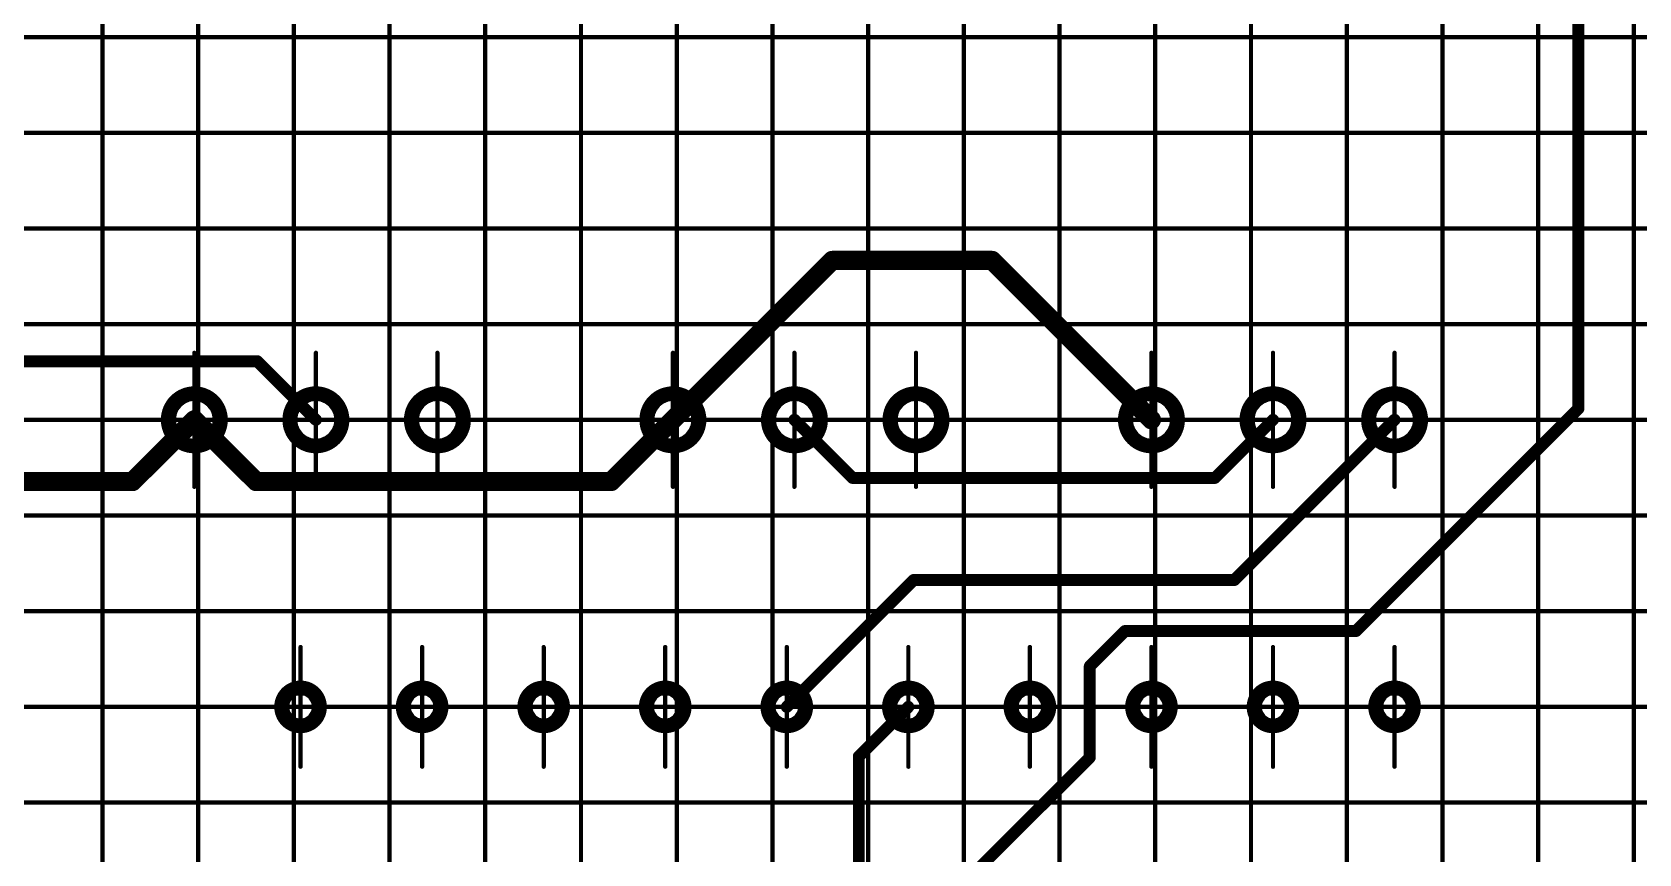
# Model space of a CAD drawing. Header units: millimetres. Extents: x 0 to 841, y 0 to 2540.
# Drawn here: x 616.1 to 683.2, y 2392.9 to 2427.2 of the extents above; entities that cross this region are included whole.
import ezdxf

# ---------------------------------------------------------------- set-up
doc = ezdxf.new("R2010")
doc.units = ezdxf.units.MM
for name, color, linetype in [('Mechanical11', 56, 'Continuous'), ('Mechanical12', 56, 'Continuous'), ('Mechanical7', 56, 'Continuous'), ('Mechanical9', 56, 'Continuous')]:
    doc.layers.add(name, color=color, linetype=linetype)

# ---------------------------------------------------------------- blocks, each defined once
blk = doc.blocks.new('BOASVIEW______B______L_____2__2_32_1_B_3')
at = {"layer": 'Mechanical11'}
for p, q in [((-193.805, -147.529), (-194, -147.49)), ((-194, -147.49), (-194, -148)), ((-193.64, -147.639), (-193.805, -147.529)), ((-193.529, -147.805), (-193.64, -147.639)), ((-188.725, -147.529), (-188.92, -147.49)), ((-188.92, -147.49), (-188.92, -148)), ((-188.56, -147.639), (-188.725, -147.529)), ((-188.449, -147.805), (-188.56, -147.639)), ((-183.645, -147.529), (-183.84, -147.49)), ((-183.84, -147.49), (-183.84, -148)), ((-183.48, -147.639), (-183.645, -147.529)), ((-183.369, -147.805), (-183.48, -147.639)), ((-178.565, -147.529), (-178.76, -147.49)), ((-178.76, -147.49), (-178.76, -148)), ((-178.4, -147.639), (-178.565, -147.529)), ((-178.289, -147.805), (-178.4, -147.639)), ((-173.485, -147.529), (-173.68, -147.49)), ((-173.68, -147.49), (-173.68, -148)), ((-173.32, -147.639), (-173.485, -147.529)), ((-173.209, -147.805), (-173.32, -147.639)), ((-168.405, -147.529), (-168.6, -147.49)), ((-168.6, -147.49), (-168.6, -148)), ((-168.24, -147.639), (-168.405, -147.529)), ((-168.129, -147.805), (-168.24, -147.639)), ((-163.325, -147.529), (-163.52, -147.49)), ((-163.52, -147.49), (-163.52, -148)), ((-163.16, -147.639), (-163.325, -147.529)), ((-163.049, -147.805), (-163.16, -147.639)), ((-158.245, -147.529), (-158.44, -147.49)), ((-158.44, -147.49), (-158.44, -148)), ((-158.08, -147.639), (-158.245, -147.529)), ((-157.969, -147.805), (-158.08, -147.639)), ((-153.165, -147.529), (-153.36, -147.49)), ((-153.36, -147.49), (-153.36, -148)), ((-153, -147.639), (-153.165, -147.529)), ((-152.889, -147.805), (-153, -147.639)), ((-148.085, -147.529), (-148.28, -147.49)), ((-148.28, -147.49), (-148.28, -148)), ((-147.92, -147.639), (-148.085, -147.529)), ((-147.809, -147.805), (-147.92, -147.639)), ((-194, -148), (-194.51, -148)), ((-194.51, -148), (-194.471, -148.195)), ((-194.471, -148.195), (-194.36, -148.36)), ((-194.36, -148.36), (-194.195, -148.471)), ((-194, -148), (-193.49, -148)), ((-194, -148.51), (-194, -148)), ((-193.49, -148), (-193.529, -147.805)), ((-188.92, -148), (-189.43, -148)), ((-189.43, -148), (-189.391, -148.195)), ((-189.391, -148.195), (-189.28, -148.36)), ((-189.28, -148.36), (-189.115, -148.471)), ((-188.92, -148), (-188.41, -148)), ((-188.92, -148.51), (-188.92, -148)), ((-188.41, -148), (-188.449, -147.805)), ((-183.84, -148), (-184.35, -148)), ((-184.35, -148), (-184.311, -148.195)), ((-184.311, -148.195), (-184.2, -148.36)), ((-184.2, -148.36), (-184.035, -148.471)), ((-183.84, -148), (-183.33, -148)), ((-183.84, -148.51), (-183.84, -148)), ((-183.33, -148), (-183.369, -147.805)), ((-178.76, -148), (-179.27, -148)), ((-179.27, -148), (-179.231, -148.195)), ((-179.231, -148.195), (-179.12, -148.36)), ((-179.12, -148.36), (-178.955, -148.471)), ((-178.76, -148), (-178.25, -148)), ((-178.76, -148.51), (-178.76, -148)), ((-178.25, -148), (-178.289, -147.805)), ((-173.68, -148), (-174.19, -148)), ((-174.19, -148), (-174.151, -148.195)), ((-174.151, -148.195), (-174.04, -148.36)), ((-174.04, -148.36), (-173.875, -148.471)), ((-173.68, -148), (-173.17, -148)), ((-173.68, -148.51), (-173.68, -148)), ((-173.17, -148), (-173.209, -147.805)), ((-168.6, -148), (-169.11, -148)), ((-169.11, -148), (-169.071, -148.195)), ((-169.071, -148.195), (-168.96, -148.36)), ((-168.96, -148.36), (-168.795, -148.471)), ((-168.6, -148), (-168.09, -148)), ((-168.6, -148.51), (-168.6, -148)), ((-168.09, -148), (-168.129, -147.805)), ((-163.52, -148), (-164.03, -148)), ((-164.03, -148), (-163.991, -148.195)), ((-163.991, -148.195), (-163.88, -148.36)), ((-163.88, -148.36), (-163.715, -148.471)), ((-163.52, -148), (-163.01, -148)), ((-163.52, -148.51), (-163.52, -148)), ((-163.01, -148), (-163.049, -147.805)), ((-158.44, -148), (-158.95, -148)), ((-158.95, -148), (-158.911, -148.195)), ((-158.911, -148.195), (-158.8, -148.36)), ((-158.8, -148.36), (-158.635, -148.471)), ((-158.44, -148), (-157.93, -148)), ((-158.44, -148.51), (-158.44, -148)), ((-157.93, -148), (-157.969, -147.805)), ((-153.36, -148), (-153.87, -148)), ((-153.87, -148), (-153.831, -148.195)), ((-153.831, -148.195), (-153.72, -148.36)), ((-153.72, -148.36), (-153.555, -148.471)), ((-153.36, -148), (-152.85, -148)), ((-153.36, -148.51), (-153.36, -148)), ((-152.85, -148), (-152.889, -147.805)), ((-148.28, -148), (-148.79, -148)), ((-148.79, -148), (-148.751, -148.195)), ((-148.751, -148.195), (-148.64, -148.36)), ((-148.64, -148.36), (-148.475, -148.471)), ((-148.28, -148), (-147.77, -148)), ((-148.28, -148.51), (-148.28, -148)), ((-147.77, -148), (-147.809, -147.805)), ((-194.195, -148.471), (-194, -148.51)), ((-189.115, -148.471), (-188.92, -148.51)), ((-184.035, -148.471), (-183.84, -148.51)), ((-178.955, -148.471), (-178.76, -148.51)), ((-173.875, -148.471), (-173.68, -148.51)), ((-168.795, -148.471), (-168.6, -148.51)), ((-163.715, -148.471), (-163.52, -148.51)), ((-158.635, -148.471), (-158.44, -148.51)), ((-153.555, -148.471), (-153.36, -148.51)), ((-148.475, -148.471), (-148.28, -148.51)), ((-194, -160), (-194.807, -160)), ((-194.807, -160), (-194.779, -160.209)), ((-194.779, -160.209), (-194.699, -160.404)), ((-194.699, -160.404), (-194.571, -160.571)), ((-194, -160.807), (-194, -160)), ((-194, -160), (-194, -160.807)), ((-193.193, -160), (-194, -160)), ((-193.429, -160.571), (-193.301, -160.404)), ((-193.301, -160.404), (-193.221, -160.209)), ((-193.221, -160.209), (-193.193, -160)), ((-188.92, -160), (-189.727, -160)), ((-189.727, -160), (-189.699, -160.209)), ((-189.699, -160.209), (-189.619, -160.404)), ((-189.619, -160.404), (-189.491, -160.571)), ((-188.92, -160.807), (-188.92, -160)), ((-188.92, -160), (-188.92, -160.807)), ((-188.113, -160), (-188.92, -160)), ((-188.349, -160.571), (-188.221, -160.404)), ((-188.221, -160.404), (-188.141, -160.209)), ((-188.141, -160.209), (-188.113, -160)), ((-183.84, -160), (-184.647, -160)), ((-184.647, -160), (-184.619, -160.209)), ((-184.619, -160.209), (-184.539, -160.404)), ((-184.539, -160.404), (-184.411, -160.571)), ((-183.84, -160.807), (-183.84, -160)), ((-183.84, -160), (-183.84, -160.807)), ((-183.033, -160), (-183.84, -160)), ((-183.269, -160.571), (-183.141, -160.404)), ((-183.141, -160.404), (-183.061, -160.209)), ((-183.061, -160.209), (-183.033, -160)), ((-174, -160), (-174.807, -160)), ((-174.807, -160), (-174.779, -160.209)), ((-174.779, -160.209), (-174.699, -160.404)), ((-174.699, -160.404), (-174.571, -160.571)), ((-174, -160.807), (-174, -160)), ((-174, -160), (-174, -160.807)), ((-173.193, -160), (-174, -160)), ((-173.429, -160.571), (-173.301, -160.404)), ((-173.301, -160.404), (-173.221, -160.209)), ((-173.221, -160.209), (-173.193, -160)), ((-168.92, -160), (-169.727, -160)), ((-169.727, -160), (-169.699, -160.209)), ((-169.699, -160.209), (-169.619, -160.404)), ((-169.619, -160.404), (-169.491, -160.571)), ((-168.92, -160.807), (-168.92, -160)), ((-168.92, -160), (-168.92, -160.807)), ((-168.113, -160), (-168.92, -160)), ((-168.349, -160.571), (-168.221, -160.404)), ((-168.221, -160.404), (-168.141, -160.209)), ((-168.141, -160.209), (-168.113, -160)), ((-163.84, -160), (-164.647, -160)), ((-164.647, -160), (-164.619, -160.209)), ((-164.619, -160.209), (-164.539, -160.404)), ((-164.539, -160.404), (-164.411, -160.571)), ((-163.84, -160.807), (-163.84, -160)), ((-163.84, -160), (-163.84, -160.807)), ((-163.033, -160), (-163.84, -160)), ((-163.269, -160.571), (-163.141, -160.404)), ((-163.141, -160.404), (-163.061, -160.209)), ((-163.061, -160.209), (-163.033, -160)), ((-154, -160), (-154.807, -160)), ((-154.807, -160), (-154.779, -160.209)), ((-154.779, -160.209), (-154.699, -160.404)), ((-154.699, -160.404), (-154.571, -160.571)), ((-154, -160.807), (-154, -160)), ((-154, -160), (-154, -160.807)), ((-153.193, -160), (-154, -160)), ((-153.429, -160.571), (-153.301, -160.404)), ((-153.301, -160.404), (-153.221, -160.209)), ((-153.221, -160.209), (-153.193, -160)), ((-148.92, -160), (-149.727, -160)), ((-149.727, -160), (-149.699, -160.209)), ((-149.699, -160.209), (-149.619, -160.404)), ((-149.619, -160.404), (-149.491, -160.571)), ((-148.92, -160.807), (-148.92, -160)), ((-148.92, -160), (-148.92, -160.807)), ((-148.113, -160), (-148.92, -160)), ((-148.349, -160.571), (-148.221, -160.404)), ((-148.221, -160.404), (-148.141, -160.209)), ((-148.141, -160.209), (-148.113, -160)), ((-143.84, -160), (-144.647, -160)), ((-144.647, -160), (-144.619, -160.209)), ((-144.619, -160.209), (-144.539, -160.404)), ((-144.539, -160.404), (-144.411, -160.571)), ((-143.84, -160.807), (-143.84, -160)), ((-143.84, -160), (-143.84, -160.807)), ((-143.033, -160), (-143.84, -160)), ((-143.269, -160.571), (-143.141, -160.404)), ((-143.141, -160.404), (-143.061, -160.209)), ((-143.061, -160.209), (-143.033, -160)), ((-194.571, -160.571), (-194.403, -160.699)), ((-194.403, -160.699), (-194.209, -160.779)), ((-194.209, -160.779), (-194, -160.807)), ((-194, -160.807), (-193.791, -160.779)), ((-193.791, -160.779), (-193.597, -160.699)), ((-193.597, -160.699), (-193.429, -160.571)), ((-189.491, -160.571), (-189.323, -160.699)), ((-189.323, -160.699), (-189.129, -160.779)), ((-189.129, -160.779), (-188.92, -160.807)), ((-188.92, -160.807), (-188.711, -160.779)), ((-188.711, -160.779), (-188.517, -160.699)), ((-188.517, -160.699), (-188.349, -160.571)), ((-184.411, -160.571), (-184.243, -160.699)), ((-184.243, -160.699), (-184.049, -160.779)), ((-184.049, -160.779), (-183.84, -160.807)), ((-183.84, -160.807), (-183.631, -160.779)), ((-183.631, -160.779), (-183.437, -160.699)), ((-183.437, -160.699), (-183.269, -160.571)), ((-174.571, -160.571), (-174.404, -160.699)), ((-174.404, -160.699), (-174.209, -160.779)), ((-174.209, -160.779), (-174, -160.807)), ((-174, -160.807), (-173.791, -160.779)), ((-173.791, -160.779), (-173.597, -160.699)), ((-173.597, -160.699), (-173.429, -160.571)), ((-169.491, -160.571), (-169.324, -160.699)), ((-169.324, -160.699), (-169.129, -160.779)), ((-169.129, -160.779), (-168.92, -160.807)), ((-168.92, -160.807), (-168.711, -160.779)), ((-168.711, -160.779), (-168.517, -160.699)), ((-168.517, -160.699), (-168.349, -160.571)), ((-164.411, -160.571), (-164.244, -160.699)), ((-164.244, -160.699), (-164.049, -160.779)), ((-164.049, -160.779), (-163.84, -160.807)), ((-163.84, -160.807), (-163.631, -160.779)), ((-163.631, -160.779), (-163.437, -160.699)), ((-163.437, -160.699), (-163.269, -160.571)), ((-154.571, -160.571), (-154.403, -160.699)), ((-154.403, -160.699), (-154.209, -160.779)), ((-154.209, -160.779), (-154, -160.807)), ((-154, -160.807), (-153.791, -160.779)), ((-153.791, -160.779), (-153.597, -160.699)), ((-153.597, -160.699), (-153.429, -160.571)), ((-149.491, -160.571), (-149.323, -160.699)), ((-149.323, -160.699), (-149.129, -160.779)), ((-149.129, -160.779), (-148.92, -160.807)), ((-148.92, -160.807), (-148.711, -160.779)), ((-148.711, -160.779), (-148.517, -160.699)), ((-148.517, -160.699), (-148.349, -160.571)), ((-144.411, -160.571), (-144.243, -160.699)), ((-144.243, -160.699), (-144.049, -160.779)), ((-144.049, -160.779), (-143.84, -160.807)), ((-143.84, -160.807), (-143.631, -160.779)), ((-143.631, -160.779), (-143.437, -160.699)), ((-143.437, -160.699), (-143.269, -160.571))]:
    blk.add_line(p, q, dxfattribs=at)
at = {"layer": 'Mechanical12'}
for p, q in [((-194.36, -147.639), (-194.471, -147.805)), ((-194.195, -147.529), (-194.36, -147.639)), ((-194, -147.49), (-194.195, -147.529)), ((-194, -148), (-194, -147.49)), ((-189.28, -147.639), (-189.391, -147.805)), ((-189.115, -147.529), (-189.28, -147.639)), ((-188.92, -147.49), (-189.115, -147.529)), ((-188.92, -148), (-188.92, -147.49)), ((-184.2, -147.639), (-184.311, -147.805)), ((-184.035, -147.529), (-184.2, -147.639)), ((-183.84, -147.49), (-184.035, -147.529)), ((-183.84, -148), (-183.84, -147.49)), ((-179.12, -147.639), (-179.231, -147.805)), ((-178.955, -147.529), (-179.12, -147.639)), ((-178.76, -147.49), (-178.955, -147.529)), ((-178.76, -148), (-178.76, -147.49)), ((-174.04, -147.639), (-174.151, -147.805)), ((-173.875, -147.529), (-174.04, -147.639)), ((-173.68, -147.49), (-173.875, -147.529)), ((-173.68, -148), (-173.68, -147.49)), ((-168.96, -147.639), (-169.071, -147.805)), ((-168.795, -147.529), (-168.96, -147.639)), ((-168.6, -147.49), (-168.795, -147.529)), ((-168.6, -148), (-168.6, -147.49)), ((-163.88, -147.639), (-163.991, -147.805)), ((-163.715, -147.529), (-163.88, -147.639)), ((-163.52, -147.49), (-163.715, -147.529)), ((-163.52, -148), (-163.52, -147.49)), ((-158.8, -147.639), (-158.911, -147.805)), ((-158.635, -147.529), (-158.8, -147.639)), ((-158.44, -147.49), (-158.635, -147.529)), ((-158.44, -148), (-158.44, -147.49)), ((-153.72, -147.639), (-153.831, -147.805)), ((-153.555, -147.529), (-153.72, -147.639)), ((-153.36, -147.49), (-153.555, -147.529)), ((-153.36, -148), (-153.36, -147.49)), ((-148.64, -147.639), (-148.751, -147.805)), ((-148.475, -147.529), (-148.64, -147.639)), ((-148.28, -147.49), (-148.475, -147.529)), ((-148.28, -148), (-148.28, -147.49)), ((-194.471, -147.805), (-194.51, -148)), ((-194.51, -148), (-194, -148)), ((-193.49, -148), (-194, -148)), ((-194, -148), (-194, -148.51)), ((-193.805, -148.471), (-193.64, -148.36)), ((-193.64, -148.36), (-193.529, -148.195)), ((-193.529, -148.195), (-193.49, -148)), ((-189.391, -147.805), (-189.43, -148)), ((-189.43, -148), (-188.92, -148)), ((-188.41, -148), (-188.92, -148)), ((-188.92, -148), (-188.92, -148.51)), ((-188.725, -148.471), (-188.56, -148.36)), ((-188.56, -148.36), (-188.449, -148.195)), ((-188.449, -148.195), (-188.41, -148)), ((-184.311, -147.805), (-184.35, -148)), ((-184.35, -148), (-183.84, -148)), ((-183.33, -148), (-183.84, -148)), ((-183.84, -148), (-183.84, -148.51)), ((-183.645, -148.471), (-183.48, -148.36)), ((-183.48, -148.36), (-183.369, -148.195)), ((-183.369, -148.195), (-183.33, -148)), ((-179.231, -147.805), (-179.27, -148)), ((-179.27, -148), (-178.76, -148)), ((-178.25, -148), (-178.76, -148)), ((-178.76, -148), (-178.76, -148.51)), ((-178.565, -148.471), (-178.4, -148.36)), ((-178.4, -148.36), (-178.289, -148.195)), ((-178.289, -148.195), (-178.25, -148)), ((-174.151, -147.805), (-174.19, -148)), ((-174.19, -148), (-173.68, -148)), ((-173.17, -148), (-173.68, -148)), ((-173.68, -148), (-173.68, -148.51)), ((-173.485, -148.471), (-173.32, -148.36)), ((-173.32, -148.36), (-173.209, -148.195)), ((-173.209, -148.195), (-173.17, -148)), ((-169.071, -147.805), (-169.11, -148)), ((-169.11, -148), (-168.6, -148)), ((-168.09, -148), (-168.6, -148)), ((-168.6, -148), (-168.6, -148.51)), ((-168.405, -148.471), (-168.24, -148.36)), ((-168.24, -148.36), (-168.129, -148.195)), ((-168.129, -148.195), (-168.09, -148)), ((-163.991, -147.805), (-164.03, -148)), ((-164.03, -148), (-163.52, -148)), ((-163.01, -148), (-163.52, -148)), ((-163.52, -148), (-163.52, -148.51)), ((-163.325, -148.471), (-163.16, -148.36)), ((-163.16, -148.36), (-163.049, -148.195)), ((-163.049, -148.195), (-163.01, -148)), ((-158.911, -147.805), (-158.95, -148)), ((-158.95, -148), (-158.44, -148)), ((-157.93, -148), (-158.44, -148)), ((-158.44, -148), (-158.44, -148.51)), ((-158.245, -148.471), (-158.08, -148.36)), ((-158.08, -148.36), (-157.969, -148.195)), ((-157.969, -148.195), (-157.93, -148)), ((-153.831, -147.805), (-153.87, -148)), ((-153.87, -148), (-153.36, -148)), ((-152.85, -148), (-153.36, -148)), ((-153.36, -148), (-153.36, -148.51)), ((-153.165, -148.471), (-153, -148.36)), ((-153, -148.36), (-152.889, -148.195)), ((-152.889, -148.195), (-152.85, -148)), ((-148.751, -147.805), (-148.79, -148)), ((-148.79, -148), (-148.28, -148)), ((-147.77, -148), (-148.28, -148)), ((-148.28, -148), (-148.28, -148.51)), ((-148.085, -148.471), (-147.92, -148.36)), ((-147.92, -148.36), (-147.809, -148.195)), ((-147.809, -148.195), (-147.77, -148)), ((-194, -148.51), (-193.805, -148.471)), ((-188.92, -148.51), (-188.725, -148.471)), ((-183.84, -148.51), (-183.645, -148.471)), ((-178.76, -148.51), (-178.565, -148.471)), ((-173.68, -148.51), (-173.485, -148.471)), ((-168.6, -148.51), (-168.405, -148.471)), ((-163.52, -148.51), (-163.325, -148.471)), ((-158.44, -148.51), (-158.245, -148.471)), ((-153.36, -148.51), (-153.165, -148.471)), ((-148.28, -148.51), (-148.085, -148.471)), ((-194.779, -159.791), (-194.807, -160)), ((-194.699, -159.597), (-194.779, -159.791)), ((-194.571, -159.429), (-194.699, -159.597)), ((-194.403, -159.301), (-194.571, -159.429)), ((-194.209, -159.221), (-194.403, -159.301)), ((-194, -159.193), (-194.209, -159.221)), ((-194, -159.193), (-194, -160)), ((-193.791, -159.221), (-194, -159.193)), ((-194, -160), (-194, -159.193)), ((-193.597, -159.301), (-193.791, -159.221)), ((-193.429, -159.429), (-193.597, -159.301)), ((-193.301, -159.597), (-193.429, -159.429)), ((-193.221, -159.791), (-193.301, -159.597)), ((-193.193, -160), (-193.221, -159.791)), ((-189.699, -159.791), (-189.727, -160)), ((-189.619, -159.597), (-189.699, -159.791)), ((-189.491, -159.429), (-189.619, -159.597)), ((-189.323, -159.301), (-189.491, -159.429)), ((-189.129, -159.221), (-189.323, -159.301)), ((-188.92, -159.193), (-189.129, -159.221)), ((-188.92, -159.193), (-188.92, -160)), ((-188.711, -159.221), (-188.92, -159.193)), ((-188.92, -160), (-188.92, -159.193)), ((-188.517, -159.301), (-188.711, -159.221)), ((-188.349, -159.429), (-188.517, -159.301)), ((-188.221, -159.597), (-188.349, -159.429)), ((-188.141, -159.791), (-188.221, -159.597)), ((-188.113, -160), (-188.141, -159.791)), ((-184.619, -159.791), (-184.647, -160)), ((-184.539, -159.597), (-184.619, -159.791)), ((-184.411, -159.429), (-184.539, -159.597)), ((-184.243, -159.301), (-184.411, -159.429)), ((-184.049, -159.221), (-184.243, -159.301)), ((-183.84, -159.193), (-184.049, -159.221)), ((-183.84, -159.193), (-183.84, -160)), ((-183.631, -159.221), (-183.84, -159.193)), ((-183.84, -160), (-183.84, -159.193)), ((-183.437, -159.301), (-183.631, -159.221)), ((-183.269, -159.429), (-183.437, -159.301)), ((-183.141, -159.597), (-183.269, -159.429)), ((-183.061, -159.791), (-183.141, -159.597)), ((-183.033, -160), (-183.061, -159.791)), ((-174.779, -159.791), (-174.807, -160)), ((-174.699, -159.597), (-174.779, -159.791)), ((-174.571, -159.429), (-174.699, -159.597)), ((-174.404, -159.301), (-174.571, -159.429)), ((-174.209, -159.221), (-174.404, -159.301)), ((-174, -159.193), (-174.209, -159.221)), ((-174, -159.193), (-174, -160)), ((-173.791, -159.221), (-174, -159.193)), ((-174, -160), (-174, -159.193)), ((-173.597, -159.301), (-173.791, -159.221)), ((-173.429, -159.429), (-173.597, -159.301)), ((-173.301, -159.597), (-173.429, -159.429)), ((-173.221, -159.791), (-173.301, -159.597)), ((-173.193, -160), (-173.221, -159.791)), ((-169.699, -159.791), (-169.727, -160)), ((-169.619, -159.597), (-169.699, -159.791)), ((-169.491, -159.429), (-169.619, -159.597)), ((-169.324, -159.301), (-169.491, -159.429)), ((-169.129, -159.221), (-169.324, -159.301)), ((-168.92, -159.193), (-169.129, -159.221)), ((-168.92, -159.193), (-168.92, -160)), ((-168.711, -159.221), (-168.92, -159.193)), ((-168.92, -160), (-168.92, -159.193)), ((-168.517, -159.301), (-168.711, -159.221)), ((-168.349, -159.429), (-168.517, -159.301)), ((-168.221, -159.597), (-168.349, -159.429)), ((-168.141, -159.791), (-168.221, -159.597)), ((-168.113, -160), (-168.141, -159.791)), ((-164.619, -159.791), (-164.647, -160)), ((-164.539, -159.597), (-164.619, -159.791)), ((-164.411, -159.429), (-164.539, -159.597)), ((-164.244, -159.301), (-164.411, -159.429)), ((-164.049, -159.221), (-164.244, -159.301)), ((-163.84, -159.193), (-164.049, -159.221)), ((-163.84, -159.193), (-163.84, -160)), ((-163.631, -159.221), (-163.84, -159.193)), ((-163.84, -160), (-163.84, -159.193)), ((-163.437, -159.301), (-163.631, -159.221)), ((-163.269, -159.429), (-163.437, -159.301)), ((-163.141, -159.597), (-163.269, -159.429)), ((-163.061, -159.791), (-163.141, -159.597)), ((-163.033, -160), (-163.061, -159.791)), ((-154.779, -159.791), (-154.807, -160)), ((-154.699, -159.597), (-154.779, -159.791)), ((-154.571, -159.429), (-154.699, -159.597)), ((-154.403, -159.301), (-154.571, -159.429)), ((-154.209, -159.221), (-154.403, -159.301)), ((-154, -159.193), (-154.209, -159.221)), ((-154, -159.193), (-154, -160)), ((-153.791, -159.221), (-154, -159.193)), ((-154, -160), (-154, -159.193)), ((-153.597, -159.301), (-153.791, -159.221)), ((-153.429, -159.429), (-153.597, -159.301)), ((-153.301, -159.597), (-153.429, -159.429)), ((-153.221, -159.791), (-153.301, -159.597)), ((-153.193, -160), (-153.221, -159.791)), ((-149.699, -159.791), (-149.727, -160)), ((-149.619, -159.597), (-149.699, -159.791)), ((-149.491, -159.429), (-149.619, -159.597)), ((-149.323, -159.301), (-149.491, -159.429)), ((-149.129, -159.221), (-149.323, -159.301)), ((-148.92, -159.193), (-149.129, -159.221)), ((-148.92, -159.193), (-148.92, -160)), ((-148.711, -159.221), (-148.92, -159.193)), ((-148.92, -160), (-148.92, -159.193)), ((-148.517, -159.301), (-148.711, -159.221)), ((-148.349, -159.429), (-148.517, -159.301)), ((-148.221, -159.597), (-148.349, -159.429)), ((-148.141, -159.791), (-148.221, -159.597)), ((-148.113, -160), (-148.141, -159.791)), ((-144.619, -159.791), (-144.647, -160)), ((-144.539, -159.597), (-144.619, -159.791)), ((-144.411, -159.429), (-144.539, -159.597)), ((-144.243, -159.301), (-144.411, -159.429)), ((-144.049, -159.221), (-144.243, -159.301)), ((-143.84, -159.193), (-144.049, -159.221)), ((-143.84, -159.193), (-143.84, -160)), ((-143.631, -159.221), (-143.84, -159.193)), ((-143.84, -160), (-143.84, -159.193)), ((-143.437, -159.301), (-143.631, -159.221)), ((-143.269, -159.429), (-143.437, -159.301)), ((-143.141, -159.597), (-143.269, -159.429)), ((-143.061, -159.791), (-143.141, -159.597)), ((-143.033, -160), (-143.061, -159.791)), ((-194.807, -160), (-194, -160)), ((-194, -160), (-193.193, -160)), ((-189.727, -160), (-188.92, -160)), ((-188.92, -160), (-188.113, -160)), ((-184.647, -160), (-183.84, -160)), ((-183.84, -160), (-183.033, -160)), ((-174.807, -160), (-174, -160)), ((-174, -160), (-173.193, -160)), ((-169.727, -160), (-168.92, -160)), ((-168.92, -160), (-168.113, -160)), ((-164.647, -160), (-163.84, -160)), ((-163.84, -160), (-163.033, -160)), ((-154.807, -160), (-154, -160)), ((-154, -160), (-153.193, -160)), ((-149.727, -160), (-148.92, -160)), ((-148.92, -160), (-148.113, -160)), ((-144.647, -160), (-143.84, -160)), ((-143.84, -160), (-143.033, -160))]:
    blk.add_line(p, q, dxfattribs=at)
for points, const_width in [([(-171.611, -131.562), (-171.611, -145.931)], 0.5), ([(-176.589, -141.214), (-181.263, -145.887)], 0.5), ([(-181.263, -145.887), (-181.263, -149.697)], 0.5), ([(-171.611, -145.931), (-173.68, -148)], 0.5), ([(-168.6, -148), (-173.904, -153.304)], 0.5), ([(-181.263, -149.697), (-182.736, -151.17)], 0.5), ([(-192.388, -151.17), (-201.684, -160.467)], 0.5), ([(-182.736, -151.17), (-192.388, -151.17)], 0.5), ([(-187.304, -153.304), (-194, -160)], 0.5), ([(-173.904, -153.304), (-187.304, -153.304)], 0.5), ([(-161.259, -157.419), (-163.84, -160)], 0.8), ([(-146.421, -157.419), (-161.259, -157.419)], 0.8), ([(-143.84, -160), (-146.421, -157.419)], 0.8), ([(-141.259, -157.419), (-143.84, -160)], 0.8), ([(-126.421, -157.419), (-141.259, -157.419)], 0.8), ([(-186.491, -157.571), (-188.92, -160)], 0.5), ([(-171.349, -157.571), (-186.491, -157.571)], 0.5), ([(-168.92, -160), (-171.349, -157.571)], 0.5), ([(-177.176, -166.664), (-183.84, -160)], 0.8), ([(-163.84, -160), (-170.504, -166.664)], 0.8), ([(-146.472, -162.448), (-148.92, -160)], 0.5), ([(-201.684, -160.467), (-201.684, -190.764)], 0.5), ([(-131.368, -162.448), (-146.472, -162.448)], 0.5), ([(-170.504, -166.664), (-177.176, -166.664)], 0.8)]:
    blk.add_lwpolyline(points, dxfattribs=dict(at, const_width=const_width))
for points, const_width in [([(-181.388, -145.887, 1), (-181.138, -145.887, 1)], 0.25), ([(-181.388, -145.887, 1), (-181.138, -145.887, 1)], 0.25), ([(-171.736, -145.931, 1), (-171.486, -145.931, 1)], 0.25), ([(-171.736, -145.931, 1), (-171.486, -145.931, 1)], 0.25), ([(-193.2, -148, 1), (-194.8, -148, 1)], 0.6), ([(-188.12, -148, 1), (-189.72, -148, 1)], 0.6), ([(-183.04, -148, 1), (-184.64, -148, 1)], 0.6), ([(-177.96, -148, 1), (-179.56, -148, 1)], 0.6), ([(-172.88, -148, 1), (-174.48, -148, 1)], 0.6), ([(-167.8, -148, 1), (-169.4, -148, 1)], 0.6), ([(-162.72, -148, 1), (-164.32, -148, 1)], 0.6), ([(-157.64, -148, 1), (-159.24, -148, 1)], 0.6), ([(-152.56, -148, 1), (-154.16, -148, 1)], 0.6), ([(-147.48, -148, 1), (-149.08, -148, 1)], 0.6), ([(-194.95, -148, 1), (-194.65, -148, 1)], 0.3), ([(-193.35, -148, 1), (-193.05, -148, 1)], 0.3), ([(-189.87, -148, 1), (-189.57, -148, 1)], 0.3), ([(-188.27, -148, 1), (-187.97, -148, 1)], 0.3), ([(-184.79, -148, 1), (-184.49, -148, 1)], 0.3), ([(-183.19, -148, 1), (-182.89, -148, 1)], 0.3), ([(-179.71, -148, 1), (-179.41, -148, 1)], 0.3), ([(-178.11, -148, 1), (-177.81, -148, 1)], 0.3), ([(-174.63, -148, 1), (-174.33, -148, 1)], 0.3), ([(-173.03, -148, 1), (-172.73, -148, 1)], 0.3), ([(-169.55, -148, 1), (-169.25, -148, 1)], 0.3), ([(-167.95, -148, 1), (-167.65, -148, 1)], 0.3), ([(-164.47, -148, 1), (-164.17, -148, 1)], 0.3), ([(-162.87, -148, 1), (-162.57, -148, 1)], 0.3), ([(-159.39, -148, 1), (-159.09, -148, 1)], 0.3), ([(-157.79, -148, 1), (-157.49, -148, 1)], 0.3), ([(-154.31, -148, 1), (-154.01, -148, 1)], 0.3), ([(-152.71, -148, 1), (-152.41, -148, 1)], 0.3), ([(-149.23, -148, 1), (-148.93, -148, 1)], 0.3), ([(-147.63, -148, 1), (-147.33, -148, 1)], 0.3), ([(-173.805, -148, 1), (-173.555, -148, 1)], 0.25), ([(-168.725, -148, 1), (-168.475, -148, 1)], 0.25), ([(-181.388, -149.697, 1), (-181.138, -149.697, 1)], 0.25), ([(-181.388, -149.697, 1), (-181.138, -149.697, 1)], 0.25), ([(-192.513, -151.17, 1), (-192.263, -151.17, 1)], 0.25), ([(-192.513, -151.17, 1), (-192.263, -151.17, 1)], 0.25), ([(-182.861, -151.17, 1), (-182.611, -151.17, 1)], 0.25), ([(-182.861, -151.17, 1), (-182.611, -151.17, 1)], 0.25), ([(-187.429, -153.304, 1), (-187.179, -153.304, 1)], 0.25), ([(-187.429, -153.304, 1), (-187.179, -153.304, 1)], 0.25), ([(-174.029, -153.304, 1), (-173.779, -153.304, 1)], 0.25), ([(-174.029, -153.304, 1), (-173.779, -153.304, 1)], 0.25), ([(-161.459, -157.419, 1), (-161.059, -157.419, 1)], 0.4), ([(-161.459, -157.419, 1), (-161.059, -157.419, 1)], 0.4), ([(-146.621, -157.419, 1), (-146.221, -157.419, 1)], 0.4), ([(-146.621, -157.419, 1), (-146.221, -157.419, 1)], 0.4), ([(-141.459, -157.419, 1), (-141.059, -157.419, 1)], 0.4), ([(-141.459, -157.419, 1), (-141.059, -157.419, 1)], 0.4), ([(-186.616, -157.571, 1), (-186.366, -157.571, 1)], 0.25), ([(-186.616, -157.571, 1), (-186.366, -157.571, 1)], 0.25), ([(-171.474, -157.571, 1), (-171.224, -157.571, 1)], 0.25), ([(-171.474, -157.571, 1), (-171.224, -157.571, 1)], 0.25), ([(-192.9, -160, 1), (-195.1, -160, 1)], 0.6), ([(-187.82, -160, 1), (-190.02, -160, 1)], 0.6), ([(-182.74, -160, 1), (-184.94, -160, 1)], 0.6), ([(-172.9, -160, 1), (-175.1, -160, 1)], 0.6), ([(-167.82, -160, 1), (-170.02, -160, 1)], 0.6), ([(-162.74, -160, 1), (-164.94, -160, 1)], 0.6), ([(-152.9, -160, 1), (-155.1, -160, 1)], 0.6), ([(-147.82, -160, 1), (-150.02, -160, 1)], 0.6), ([(-142.74, -160, 1), (-144.94, -160, 1)], 0.6), ([(-195.25, -160, 1), (-194.95, -160, 1)], 0.3), ([(-194.125, -160, 1), (-193.875, -160, 1)], 0.25), ([(-193.05, -160, 1), (-192.75, -160, 1)], 0.3), ([(-190.17, -160, 1), (-189.87, -160, 1)], 0.3), ([(-189.045, -160, 1), (-188.795, -160, 1)], 0.25), ([(-187.97, -160, 1), (-187.67, -160, 1)], 0.3), ([(-185.09, -160, 1), (-184.79, -160, 1)], 0.3), ([(-184.04, -160, 1), (-183.64, -160, 1)], 0.4), ([(-182.89, -160, 1), (-182.59, -160, 1)], 0.3), ([(-175.25, -160, 1), (-174.95, -160, 1)], 0.3), ([(-173.05, -160, 1), (-172.75, -160, 1)], 0.3), ([(-170.17, -160, 1), (-169.87, -160, 1)], 0.3), ([(-169.045, -160, 1), (-168.795, -160, 1)], 0.25), ([(-167.97, -160, 1), (-167.67, -160, 1)], 0.3), ([(-165.09, -160, 1), (-164.79, -160, 1)], 0.3), ([(-164.04, -160, 1), (-163.64, -160, 1)], 0.4), ([(-164.04, -160, 1), (-163.64, -160, 1)], 0.4), ([(-162.89, -160, 1), (-162.59, -160, 1)], 0.3), ([(-155.25, -160, 1), (-154.95, -160, 1)], 0.3), ([(-153.05, -160, 1), (-152.75, -160, 1)], 0.3), ([(-150.17, -160, 1), (-149.87, -160, 1)], 0.3), ([(-149.045, -160, 1), (-148.795, -160, 1)], 0.25), ([(-147.97, -160, 1), (-147.67, -160, 1)], 0.3), ([(-145.09, -160, 1), (-144.79, -160, 1)], 0.3), ([(-144.04, -160, 1), (-143.64, -160, 1)], 0.4), ([(-144.04, -160, 1), (-143.64, -160, 1)], 0.4), ([(-142.89, -160, 1), (-142.59, -160, 1)], 0.3), ([(-201.809, -160.467, 1), (-201.559, -160.467, 1)], 0.25), ([(-201.809, -160.467, 1), (-201.559, -160.467, 1)], 0.25), ([(-146.597, -162.448, 1), (-146.347, -162.448, 1)], 0.25), ([(-146.597, -162.448, 1), (-146.347, -162.448, 1)], 0.25), ([(-177.376, -166.664, 1), (-176.976, -166.664, 1)], 0.4), ([(-177.376, -166.664, 1), (-176.976, -166.664, 1)], 0.4), ([(-170.704, -166.664, 1), (-170.304, -166.664, 1)], 0.4), ([(-170.704, -166.664, 1), (-170.304, -166.664, 1)], 0.4)]:
    blk.add_lwpolyline(points, format="xyb", close=True, dxfattribs=dict(at, const_width=const_width))
at = {"layer": 'Mechanical7', "const_width": 0.18}
for points in [[(-194, -145.5), (-194, -150.5)], [(-188.92, -145.5), (-188.92, -150.5)], [(-183.84, -145.5), (-183.84, -150.5)], [(-178.76, -145.5), (-178.76, -150.5)], [(-173.68, -145.5), (-173.68, -150.5)], [(-168.6, -145.5), (-168.6, -150.5)], [(-163.52, -145.5), (-163.52, -150.5)], [(-158.44, -145.5), (-158.44, -150.5)], [(-153.36, -145.5), (-153.36, -150.5)], [(-148.28, -145.5), (-148.28, -150.5)], [(-191.5, -148), (-196.5, -148)], [(-186.42, -148), (-191.42, -148)], [(-181.34, -148), (-186.34, -148)], [(-176.26, -148), (-181.26, -148)], [(-171.18, -148), (-176.18, -148)], [(-166.1, -148), (-171.1, -148)], [(-161.02, -148), (-166.02, -148)], [(-155.94, -148), (-160.94, -148)], [(-150.86, -148), (-155.86, -148)], [(-145.78, -148), (-150.78, -148)], [(-194, -157.2), (-194, -162.8)], [(-188.92, -157.2), (-188.92, -162.8)], [(-183.84, -157.2), (-183.84, -162.8)], [(-174, -157.2), (-174, -162.8)], [(-168.92, -157.2), (-168.92, -162.8)], [(-163.84, -157.2), (-163.84, -162.8)], [(-154, -157.2), (-154, -162.8)], [(-148.92, -157.2), (-148.92, -162.8)], [(-143.84, -157.2), (-143.84, -162.8)], [(-191.2, -160), (-196.8, -160)], [(-186.12, -160), (-191.72, -160)], [(-181.04, -160), (-186.64, -160)], [(-171.2, -160), (-176.8, -160)], [(-166.12, -160), (-171.72, -160)], [(-161.04, -160), (-166.64, -160)], [(-151.2, -160), (-156.8, -160)], [(-146.12, -160), (-151.72, -160)], [(-141.04, -160), (-146.64, -160)]]:
    blk.add_lwpolyline(points, dxfattribs=at)
at = {"layer": 'Mechanical7', "const_width": 0.09}
for points in [[(-194.045, -145.5, 1), (-193.955, -145.5, 1)], [(-188.965, -145.5, 1), (-188.875, -145.5, 1)], [(-183.885, -145.5, 1), (-183.795, -145.5, 1)], [(-178.805, -145.5, 1), (-178.715, -145.5, 1)], [(-173.725, -145.5, 1), (-173.635, -145.5, 1)], [(-168.645, -145.5, 1), (-168.555, -145.5, 1)], [(-163.565, -145.5, 1), (-163.475, -145.5, 1)], [(-158.485, -145.5, 1), (-158.395, -145.5, 1)], [(-153.405, -145.5, 1), (-153.315, -145.5, 1)], [(-148.325, -145.5, 1), (-148.235, -145.5, 1)], [(-196.545, -148, 1), (-196.455, -148, 1)], [(-191.545, -148, 1), (-191.455, -148, 1)], [(-191.465, -148, 1), (-191.375, -148, 1)], [(-186.465, -148, 1), (-186.375, -148, 1)], [(-186.385, -148, 1), (-186.295, -148, 1)], [(-181.385, -148, 1), (-181.295, -148, 1)], [(-181.305, -148, 1), (-181.215, -148, 1)], [(-176.305, -148, 1), (-176.215, -148, 1)], [(-176.225, -148, 1), (-176.135, -148, 1)], [(-171.225, -148, 1), (-171.135, -148, 1)], [(-171.145, -148, 1), (-171.055, -148, 1)], [(-166.145, -148, 1), (-166.055, -148, 1)], [(-166.065, -148, 1), (-165.975, -148, 1)], [(-161.065, -148, 1), (-160.975, -148, 1)], [(-160.985, -148, 1), (-160.895, -148, 1)], [(-155.985, -148, 1), (-155.895, -148, 1)], [(-155.905, -148, 1), (-155.815, -148, 1)], [(-150.905, -148, 1), (-150.815, -148, 1)], [(-150.825, -148, 1), (-150.735, -148, 1)], [(-145.825, -148, 1), (-145.735, -148, 1)], [(-194.045, -150.5, 1), (-193.955, -150.5, 1)], [(-188.965, -150.5, 1), (-188.875, -150.5, 1)], [(-183.885, -150.5, 1), (-183.795, -150.5, 1)], [(-178.805, -150.5, 1), (-178.715, -150.5, 1)], [(-173.725, -150.5, 1), (-173.635, -150.5, 1)], [(-168.645, -150.5, 1), (-168.555, -150.5, 1)], [(-163.565, -150.5, 1), (-163.475, -150.5, 1)], [(-158.485, -150.5, 1), (-158.395, -150.5, 1)], [(-153.405, -150.5, 1), (-153.315, -150.5, 1)], [(-148.325, -150.5, 1), (-148.235, -150.5, 1)], [(-194.045, -157.2, 1), (-193.955, -157.2, 1)], [(-188.965, -157.2, 1), (-188.875, -157.2, 1)], [(-183.885, -157.2, 1), (-183.795, -157.2, 1)], [(-174.045, -157.2, 1), (-173.955, -157.2, 1)], [(-168.965, -157.2, 1), (-168.875, -157.2, 1)], [(-163.885, -157.2, 1), (-163.795, -157.2, 1)], [(-154.045, -157.2, 1), (-153.955, -157.2, 1)], [(-148.965, -157.2, 1), (-148.875, -157.2, 1)], [(-143.885, -157.2, 1), (-143.795, -157.2, 1)], [(-196.845, -160, 1), (-196.755, -160, 1)], [(-191.765, -160, 1), (-191.675, -160, 1)], [(-191.245, -160, 1), (-191.155, -160, 1)], [(-186.685, -160, 1), (-186.595, -160, 1)], [(-186.165, -160, 1), (-186.075, -160, 1)], [(-181.085, -160, 1), (-180.995, -160, 1)], [(-176.845, -160, 1), (-176.755, -160, 1)], [(-171.765, -160, 1), (-171.675, -160, 1)], [(-171.245, -160, 1), (-171.155, -160, 1)], [(-166.685, -160, 1), (-166.595, -160, 1)], [(-166.165, -160, 1), (-166.075, -160, 1)], [(-161.085, -160, 1), (-160.995, -160, 1)], [(-156.845, -160, 1), (-156.755, -160, 1)], [(-151.765, -160, 1), (-151.675, -160, 1)], [(-151.245, -160, 1), (-151.155, -160, 1)], [(-146.685, -160, 1), (-146.595, -160, 1)], [(-146.165, -160, 1), (-146.075, -160, 1)], [(-141.085, -160, 1), (-140.995, -160, 1)], [(-194.045, -162.8, 1), (-193.955, -162.8, 1)], [(-188.965, -162.8, 1), (-188.875, -162.8, 1)], [(-183.885, -162.8, 1), (-183.795, -162.8, 1)], [(-174.045, -162.8, 1), (-173.955, -162.8, 1)], [(-168.965, -162.8, 1), (-168.875, -162.8, 1)], [(-163.885, -162.8, 1), (-163.795, -162.8, 1)], [(-154.045, -162.8, 1), (-153.955, -162.8, 1)], [(-148.965, -162.8, 1), (-148.875, -162.8, 1)], [(-143.885, -162.8, 1), (-143.795, -162.8, 1)]]:
    blk.add_lwpolyline(points, format="xyb", close=True, dxfattribs=at)
at = {"layer": 'Mechanical9', "const_width": 0.18}
for points in [[(-204, 0), (-204, -210)], [(-200, 0), (-200, -210)], [(-196, 0), (-196, -210)], [(-192, 0), (-192, -210)], [(-188, 0), (-188, -210)], [(-184, 0), (-184, -210)], [(-180, 0), (-180, -210)], [(-176, 0), (-176, -210)], [(-172, 0), (-172, -210)], [(-168, 0), (-168, -210)], [(-164, 0), (-164, -210)], [(-160, 0), (-160, -210)], [(-156, 0), (-156, -210)], [(-152, 0), (-152, -210)], [(-148, 0), (-148, -210)], [(-144, 0), (-144, -210)], [(-140, 0), (-140, -210)], [(0, -144), (-320, -144)], [(0, -148), (-320, -148)], [(0, -152), (-320, -152)], [(0, -156), (-320, -156)], [(0, -160), (-320, -160)], [(0, -164), (-320, -164)], [(0, -168), (-320, -168)], [(0, -172), (-320, -172)], [(0, -176), (-320, -176)]]:
    blk.add_lwpolyline(points, dxfattribs=at)

msp = doc.modelspace()

# ---------------------------------------------------------------- block references
at = {"rotation": 180}
msp.add_blockref('BOASVIEW______B______L_____2__2_32_1_B_3', (479, 2251), dxfattribs=at)

doc.saveas('drawing.dxf')
